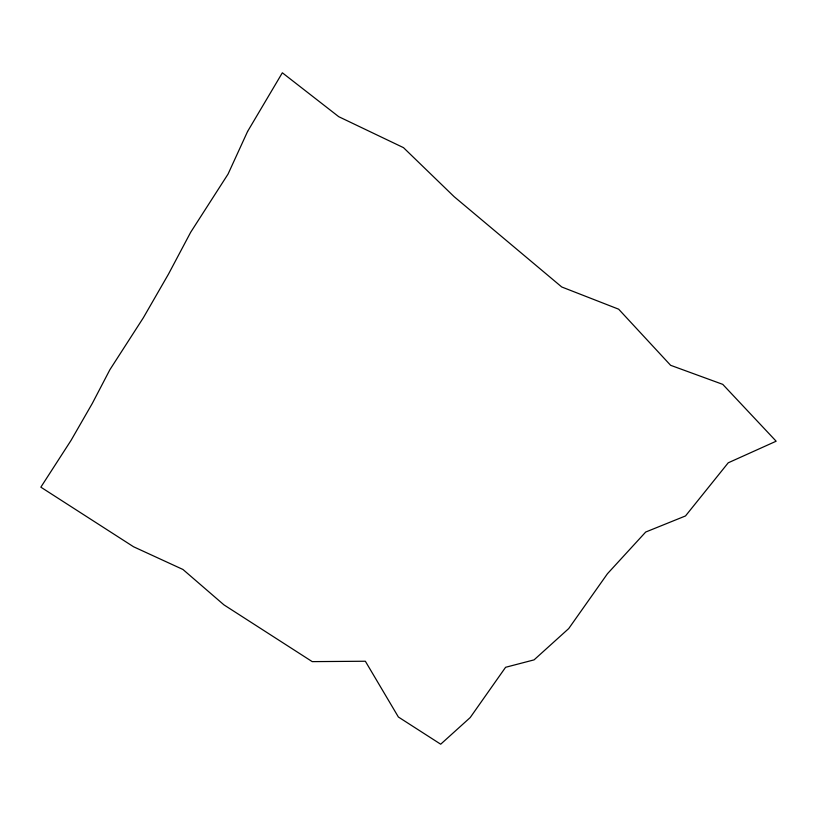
<?xml version="1.0" encoding="UTF-8"?>
<svg xmlns="http://www.w3.org/2000/svg" width="817" height="817" viewBox="0 0 817 817"><rect width="100%" height="100%" fill="white"/><g stroke="black" fill="none" stroke-linecap="round" stroke-linejoin="round"><path stroke-width="1.23" d="M247.571 131.486L228.055 174.072L190.688 232.253L168.516 274.063L143.353 317.752L109.907 369.682L92.331 403.373L71.069 440.353L40.85 487.167L133.539 546.757L182.957 569.48L223.97 604.886L312.227 661.627L365.352 661.239L398.379 717.009L440.7 744.205L470.204 717.561L505.59 667.295L534.073 659.87L568.714 628.579L607.439 573.748L645.706 532.03L685.504 515.946L728.223 462.81L776.15 441.211L722.749 384.358L670.614 365.301L618.663 309.194L561.739 286.981L454.129 196.672L403.496 147.652L338.749 116.698L282.345 72.795L247.571 131.486"/></g></svg>
